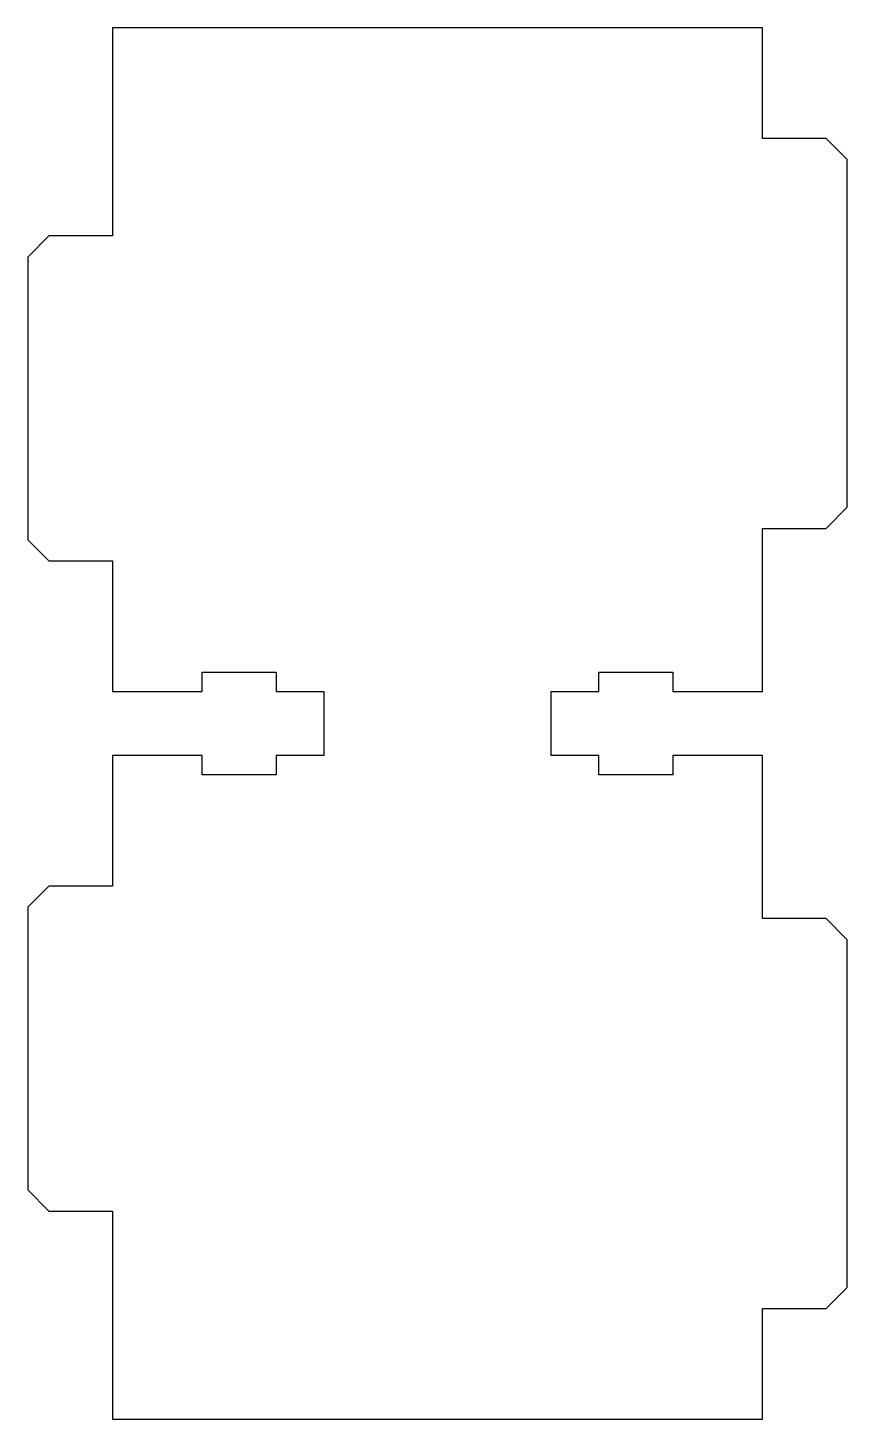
# Model space of a CAD drawing. Header units: metres. Extents: x -60 to 3, y 36 to 144.
import ezdxf

# ---------------------------------------------------------------- set-up
doc = ezdxf.new("R2010")
doc.units = ezdxf.units.M

msp = doc.modelspace()

# ---------------------------------------------------------------- linework, layer by layer
for p, q in [((-3.25, 143.5), (-53.25, 143.5)), ((-53.25, 143.5), (-53.25, 127.5)), ((-3.25, 135), (-3.25, 143.5)), ((1.625, 135), (-3.25, 135)), ((3.25, 133.375), (1.625, 135)), ((3.25, 106.625), (3.25, 133.375)), ((-58.125, 127.5), (-59.75, 125.875)), ((-53.25, 127.5), (-58.125, 127.5)), ((-59.75, 125.875), (-59.75, 104.125)), ((1.625, 105), (3.25, 106.625)), ((-3.25, 92.45), (-3.25, 105)), ((-3.25, 105), (1.625, 105)), ((-59.75, 104.125), (-58.125, 102.5)), ((-58.125, 102.5), (-53.25, 102.5)), ((-53.25, 102.5), (-53.25, 92.45)), ((-46.35, 92.45), (-46.35, 93.95)), ((-46.35, 93.95), (-40.65, 93.95)), ((-40.65, 93.95), (-40.65, 92.45)), ((-15.85, 92.45), (-15.85, 93.95)), ((-15.85, 93.95), (-10.15, 93.95)), ((-10.15, 93.95), (-10.15, 92.45)), ((-53.25, 92.45), (-46.35, 92.45)), ((-40.65, 92.45), (-37, 92.45)), ((-37, 92.45), (-37, 87.55)), ((-19.5, 87.55), (-19.5, 92.45)), ((-19.5, 92.45), (-15.85, 92.45)), ((-10.15, 92.45), (-3.25, 92.45)), ((-46.35, 87.55), (-53.25, 87.55)), ((-53.25, 87.55), (-53.25, 77.5)), ((-46.35, 86.05), (-46.35, 87.55)), ((-37, 87.55), (-40.65, 87.55)), ((-40.65, 87.55), (-40.65, 86.05)), ((-15.85, 87.55), (-19.5, 87.55)), ((-15.85, 86.05), (-15.85, 87.55)), ((-3.25, 87.55), (-10.15, 87.55)), ((-10.15, 87.55), (-10.15, 86.05)), ((-3.25, 75), (-3.25, 87.55)), ((-40.65, 86.05), (-46.35, 86.05)), ((-10.15, 86.05), (-15.85, 86.05)), ((-58.125, 77.5), (-59.75, 75.875)), ((-53.25, 77.5), (-58.125, 77.5)), ((-59.75, 75.875), (-59.75, 54.125)), ((1.625, 75), (-3.25, 75)), ((3.25, 73.375), (1.625, 75)), ((3.25, 46.625), (3.25, 73.375)), ((-59.75, 54.125), (-58.125, 52.5)), ((-58.125, 52.5), (-53.25, 52.5)), ((-53.25, 52.5), (-53.25, 36.5)), ((1.625, 45), (3.25, 46.625)), ((-3.25, 45), (1.625, 45)), ((-3.25, 36.5), (-3.25, 45)), ((-53.25, 36.5), (-3.25, 36.5))]:
    msp.add_line(p, q)

doc.saveas('drawing.dxf')
